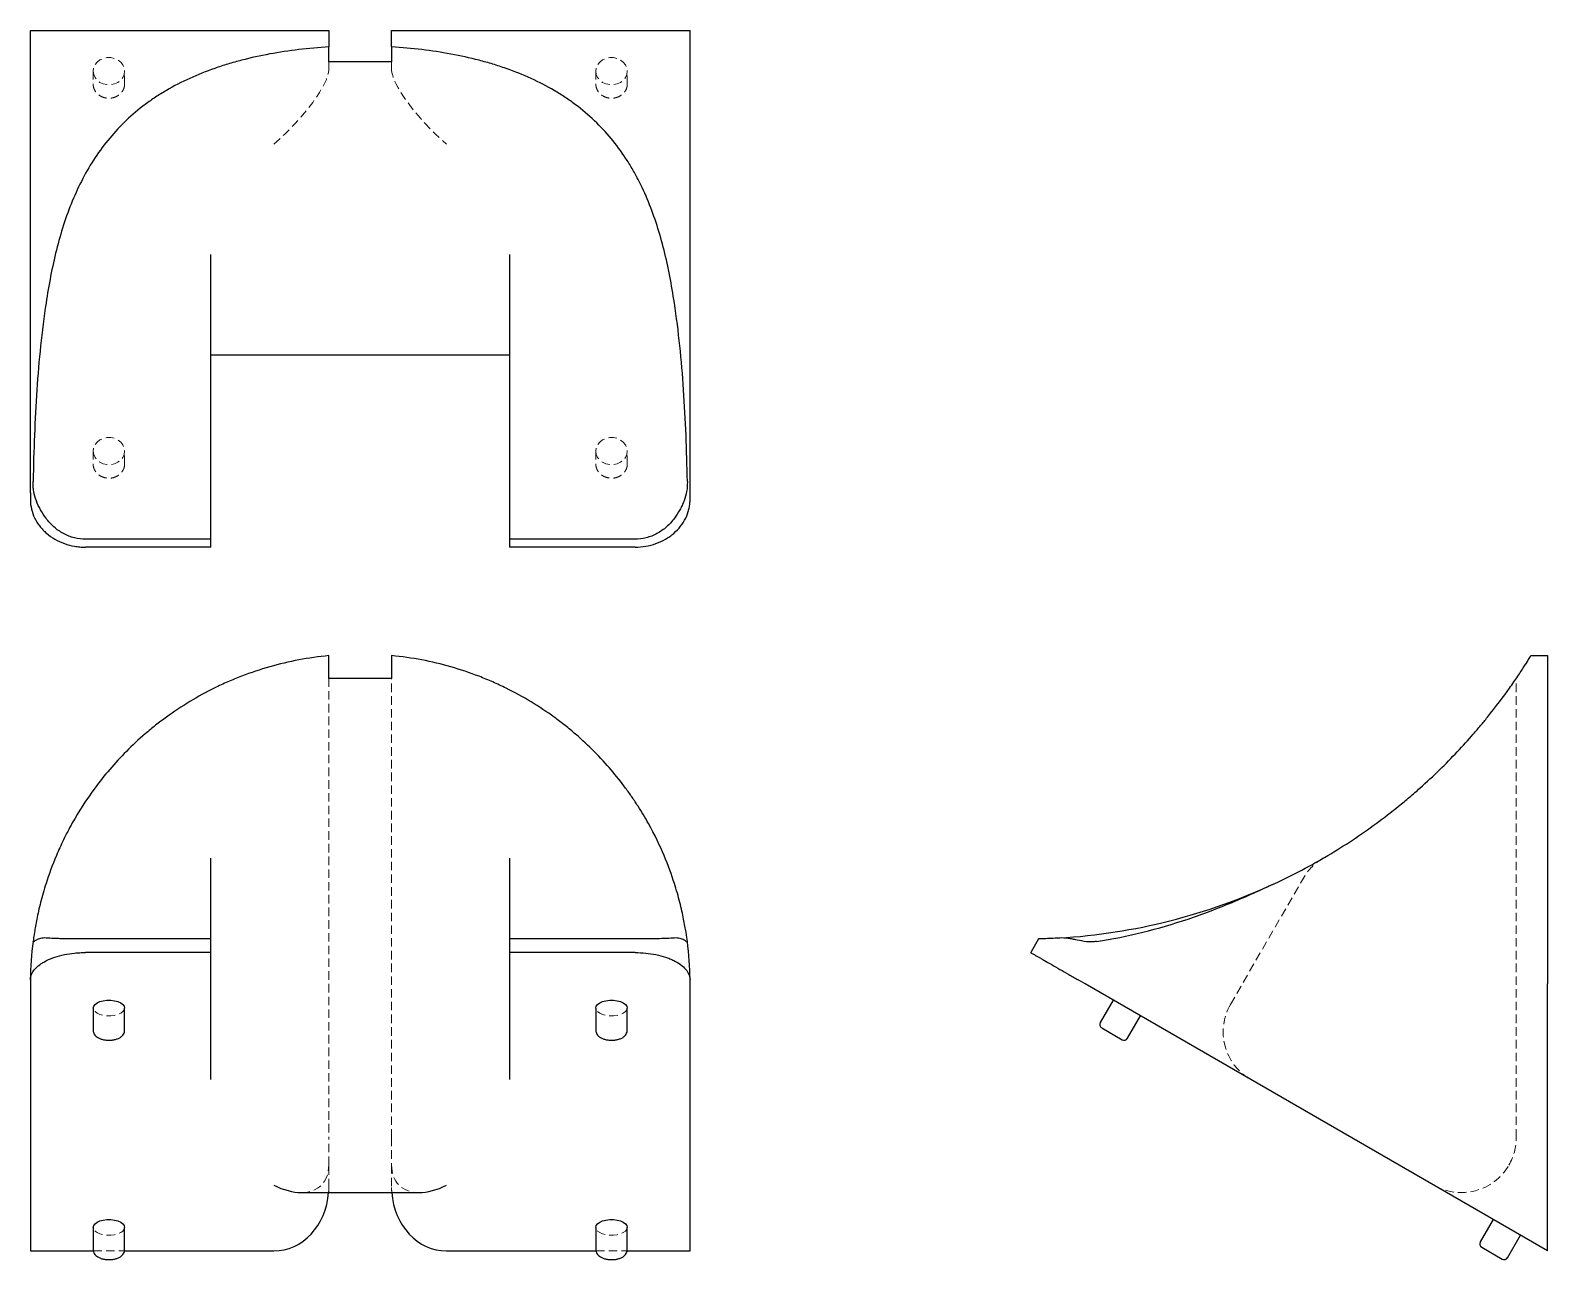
# Model space of a CAD drawing. Header units: millimetres. Extents: x 34 to 261, y 12 to 196.
import ezdxf

# ---------------------------------------------------------------- set-up
doc = ezdxf.new("R2010")
doc.units = ezdxf.units.MM
doc.linetypes.add('HIDDEN', pattern=[1.905, 1.27, -0.635])

msp = doc.modelspace()

# ---------------------------------------------------------------- linework, layer by layer
at = {"color": 7, "linetype": 'Continuous', "lineweight": 25}
for p, q in [((33.65, 126.45), (33.65, 195.65)), ((33.65, 195.65), (78.3, 195.65)), ((78.3, 195.65), (78.3, 193.16)), ((87.7, 193.16), (87.7, 195.65)), ((87.7, 195.65), (132.35, 195.65)), ((132.35, 126.45), (132.35, 195.65)), ((78.3, 190.95), (78.3, 193.16)), ((87.7, 193.16), (87.7, 190.95)), ((87.7, 190.95), (78.3, 190.95)), ((60.67, 119.49), (60.67, 162.11)), ((105.32, 162.11), (105.32, 119.49)), ((60.67, 147.1), (105.32, 147.1)), ((60.67, 118.31), (41.88, 118.31)), ((60.67, 119.49), (41.96, 119.49)), ((60.67, 118.31), (60.67, 119.49)), ((124.04, 119.49), (105.32, 119.49)), ((105.32, 119.49), (105.32, 118.31)), ((124.12, 118.31), (105.32, 118.31)), ((78.3, 98.67), (78.3, 102.08)), ((87.7, 102.08), (87.7, 98.67)), ((258.16, 102.08), (260.65, 102.08)), ((260.65, 102.08), (260.65, 52.95)), ((87.7, 98.67), (78.3, 98.67)), ((60.67, 59.69), (60.67, 71.79)), ((105.32, 71.79), (105.32, 59.69)), ((60.67, 59.69), (41.96, 59.69)), ((60.67, 57.65), (60.67, 59.69)), ((124.04, 59.69), (105.32, 59.69)), ((105.32, 59.69), (105.32, 57.65)), ((184.49, 59.69), (183.31, 57.65)), ((60.67, 57.65), (41.88, 57.65)), ((60.67, 38.65), (60.67, 57.65)), ((105.32, 57.65), (105.32, 38.65)), ((124.12, 57.65), (105.32, 57.65)), ((33.65, 52.95), (33.65, 13)), ((132.35, 13), (132.35, 52.95)), ((191.45, 52.95), (190.39, 53.56)), ((260.65, 13), (191.45, 52.95)), ((260.65, 13), (260.65, 52.95)), ((195.65, 50.53), (193.71, 47.17)), ((43.05, 49.35), (43.05, 45.99)), ((47.75, 45.99), (47.75, 49.35)), ((118.25, 49.35), (118.25, 45.99)), ((122.95, 45.99), (122.95, 49.35)), ((197.78, 44.82), (199.72, 48.18)), ((193.93, 46.37), (196.98, 44.6)), ((74.19, 21.73), (91.81, 21.73)), ((43.05, 16.52), (43.05, 13.17)), ((47.75, 13.17), (47.75, 16.52)), ((118.25, 16.52), (118.25, 13.17)), ((122.95, 13.17), (122.95, 16.52)), ((252.51, 17.7), (250.57, 14.34)), ((254.64, 11.99), (256.58, 15.35)), ((33.65, 13), (43.07, 13)), ((47.72, 13), (70.07, 13)), ((95.92, 13), (118.27, 13)), ((122.92, 13), (132.35, 13)), ((250.79, 13.54), (253.84, 11.78))]:
    msp.add_line(p, q, dxfattribs=at)
at = {"color": 7, "linetype": 'HIDDEN', "lineweight": 18}
for p, q in [((78.3, 189.85), (78.3, 190.95)), ((87.7, 190.95), (87.7, 189.85)), ((43.05, 189.55), (43.05, 187.61)), ((47.75, 187.61), (47.75, 189.55)), ((118.25, 189.55), (118.25, 187.61)), ((122.95, 187.61), (122.95, 189.55)), ((43.05, 132.69), (43.05, 130.75)), ((47.75, 130.75), (47.75, 132.69)), ((118.25, 132.69), (118.25, 130.75)), ((122.95, 130.75), (122.95, 132.69)), ((78.3, 98.67), (78.3, 29.96)), ((87.7, 29.96), (87.7, 98.67)), ((255.95, 29.96), (255.95, 98.67)), ((213.21, 49.89), (224.12, 68.8)), ((184.49, 59.69), (187.64, 59.82)), ((78.3, 25.85), (78.3, 29.96)), ((87.7, 29.96), (87.7, 25.85)), ((78.3, 22.5), (78.3, 25.85)), ((87.7, 25.85), (87.7, 22.5)), ((43.07, 13), (47.72, 13)), ((118.27, 13), (122.92, 13))]:
    msp.add_line(p, q, dxfattribs=at)
at = {"color": 7, "linetype": 'HIDDEN', "lineweight": 18, "flags": 128}
for points in [[(43.05, 189.55), (43.12, 189.06), (43.32, 188.6), (43.64, 188.2), (44.06, 187.87), (44.56, 187.64), (45.11, 187.53), (45.68, 187.53), (46.23, 187.64), (46.73, 187.87), (47.16, 188.2), (47.48, 188.6), (47.68, 189.06), (47.75, 189.55), (47.68, 190.03), (47.48, 190.49), (47.16, 190.9), (46.73, 191.22), (46.23, 191.45), (45.68, 191.57), (45.11, 191.57), (44.56, 191.45), (44.06, 191.22), (43.64, 190.9), (43.32, 190.49), (43.12, 190.03), (43.05, 189.55)], [(118.25, 189.55), (118.32, 189.06), (118.52, 188.6), (118.84, 188.2), (119.26, 187.87), (119.77, 187.64), (120.32, 187.53), (120.88, 187.53), (121.43, 187.64), (121.93, 187.87), (122.36, 188.2), (122.68, 188.6), (122.88, 189.06), (122.95, 189.55), (122.88, 190.03), (122.68, 190.49), (122.36, 190.9), (121.93, 191.22), (121.43, 191.45), (120.88, 191.57), (120.32, 191.57), (119.77, 191.45), (119.26, 191.22), (118.84, 190.9), (118.52, 190.49), (118.32, 190.03), (118.25, 189.55)], [(43.05, 132.69), (43.12, 132.2), (43.32, 131.74), (43.64, 131.34), (44.06, 131.01), (44.56, 130.78), (45.11, 130.67), (45.68, 130.67), (46.23, 130.78), (46.73, 131.01), (47.16, 131.34), (47.48, 131.74), (47.68, 132.2), (47.75, 132.69), (47.68, 133.17), (47.48, 133.63), (47.16, 134.04), (46.73, 134.36), (46.23, 134.59), (45.68, 134.71), (45.11, 134.71), (44.56, 134.59), (44.06, 134.36), (43.64, 134.04), (43.32, 133.63), (43.12, 133.17), (43.05, 132.69)], [(118.25, 132.69), (118.32, 132.2), (118.52, 131.74), (118.84, 131.34), (119.26, 131.01), (119.77, 130.78), (120.32, 130.67), (120.88, 130.67), (121.43, 130.78), (121.93, 131.01), (122.36, 131.34), (122.68, 131.74), (122.88, 132.2), (122.95, 132.69), (122.88, 133.17), (122.68, 133.63), (122.36, 134.04), (121.93, 134.36), (121.43, 134.59), (120.88, 134.71), (120.32, 134.71), (119.77, 134.59), (119.26, 134.36), (118.84, 134.04), (118.52, 133.63), (118.32, 133.17), (118.25, 132.69)], [(219.85, 68), (221.03, 68.56), (223.07, 69.58)], [(47.75, 49.35), (47.68, 49.07), (47.48, 48.81), (47.16, 48.57), (46.73, 48.39), (46.23, 48.25), (45.68, 48.19), (45.11, 48.19), (44.56, 48.25), (44.06, 48.39), (43.64, 48.57), (43.32, 48.81), (43.12, 49.07), (43.05, 49.35), (43.05, 49.35)], [(122.95, 49.35), (122.88, 49.07), (122.68, 48.81), (122.36, 48.57), (121.93, 48.39), (121.43, 48.25), (120.88, 48.19), (120.32, 48.19), (119.77, 48.25), (119.26, 48.39), (118.84, 48.57), (118.52, 48.81), (118.32, 49.07), (118.25, 49.35)], [(47.75, 16.52), (47.68, 16.24), (47.48, 15.98), (47.16, 15.75), (46.73, 15.56), (46.23, 15.43), (45.68, 15.36), (45.11, 15.36), (44.56, 15.43), (44.06, 15.56), (43.64, 15.75), (43.32, 15.98), (43.12, 16.24), (43.05, 16.52), (43.05, 16.52)], [(122.95, 16.52), (122.88, 16.24), (122.68, 15.98), (122.36, 15.75), (121.93, 15.56), (121.43, 15.43), (120.88, 15.36), (120.32, 15.36), (119.77, 15.43), (119.26, 15.56), (118.84, 15.75), (118.52, 15.98), (118.32, 16.24), (118.25, 16.52), (118.25, 16.52)]]:
    msp.add_lwpolyline(points, dxfattribs=at)
at = {"color": 7, "linetype": 'Continuous', "lineweight": 25, "flags": 128}
for points in [[(43.05, 49.35), (43.12, 49.63), (43.32, 49.9), (43.64, 50.13), (44.06, 50.32), (44.56, 50.45), (45.11, 50.52), (45.68, 50.52), (46.23, 50.45), (46.73, 50.32), (47.16, 50.13), (47.48, 49.9), (47.68, 49.63), (47.75, 49.35)], [(118.25, 49.35), (118.32, 49.63), (118.52, 49.9), (118.84, 50.13), (119.26, 50.32), (119.77, 50.45), (120.32, 50.52), (120.88, 50.52), (121.43, 50.45), (121.93, 50.32), (122.36, 50.13), (122.68, 49.9), (122.88, 49.63), (122.95, 49.35), (122.95, 49.35)], [(43.05, 16.52), (43.12, 16.81), (43.32, 17.07), (43.64, 17.3), (44.06, 17.49), (44.56, 17.62), (45.11, 17.69), (45.68, 17.69), (46.23, 17.62), (46.73, 17.49), (47.16, 17.3), (47.48, 17.07), (47.68, 16.81), (47.75, 16.52), (47.75, 16.52)], [(118.25, 16.52), (118.32, 16.81), (118.52, 17.07), (118.84, 17.3), (119.26, 17.49), (119.77, 17.62), (120.32, 17.69), (120.88, 17.69), (121.43, 17.62), (121.93, 17.49), (122.36, 17.3), (122.68, 17.07), (122.88, 16.81), (122.95, 16.52), (122.95, 16.52)]]:
    msp.add_lwpolyline(points, dxfattribs=at)
at = {"color": 7, "linetype": 'HIDDEN', "lineweight": 18}
for centre, start, end in [((231.25, 64.69), 120.2207, 150), ((220.33, 45.78), 150, 240), ((247.73, 29.96), 330, 0), ((247.73, 29.96), 240, 330)]:
    msp.add_arc(centre, 8.23, start, end, dxfattribs=at)
at = {"color": 7, "linetype": 'Continuous', "lineweight": 25}
for centre, radius, start, end in [((182.16, 148.96), 89.3, 273.5224, 294.9634), ((83, 52.95), 49.35, 179.2882, 180), ((83, 52.95), 49.35, 360, 0.7118), ((194.22, 46.88), 0.588, 150, 240), ((197.28, 45.11), 0.588, 240, 330), ((251.08, 14.05), 0.588, 150, 240), ((254.13, 12.29), 0.588, 240, 330)]:
    msp.add_arc(centre, radius, start, end, dxfattribs=at)
at = {"color": 7, "linetype": 'HIDDEN', "lineweight": 18}
for centre, major_axis, ratio, start_param, end_param in [((70.07, 182.73), (7.95, 7.95), 0.267949, 4.45059, 6.021386), ((95.92, 182.73), (7.95, -7.95), 0.267949, 3.403392, 4.974188), ((70.07, 29.96), (7.12, -7.12), 0.57735, 5.759587, 6.806784), ((95.92, 29.96), (7.12, 7.12), 0.57735, 2.617994, 3.665191), ((70.07, 22.5), (0, -9.5), 0.866025, 1.490399, 1.570796), ((95.92, 22.5), (0, -9.5), 0.866025, 4.712389, 4.792787)]:
    msp.add_ellipse(centre, major_axis=major_axis, ratio=ratio, start_param=start_param, end_param=end_param, dxfattribs=at)
at = {"color": 7, "linetype": 'Continuous', "lineweight": 25}
for centre, major_axis, ratio, start_param, end_param in [((83, 126.45), (0, 85.48), 0.57735, 1.570796, 1.583219), ((83, 126.45), (0, 85.48), 0.57735, 4.699966, 4.712389), ((70.07, 29.96), (7.12, -7.12), 0.57735, 5.235988, 5.759587), ((95.92, 29.96), (7.12, 7.12), 0.57735, 3.665191, 4.18879), ((70.07, 22.5), (0, -9.5), 0.866025, 0, 1.490399), ((95.92, 22.5), (0, -9.5), 0.866025, 4.792787, 6.283185)]:
    msp.add_ellipse(centre, major_axis=major_axis, ratio=ratio, start_param=start_param, end_param=end_param, dxfattribs=at)
for points, knots in [([(78.3, 193.16), (75.26, 192.99), (72.32, 192.64), (68.04, 191.85), (66.63, 191.54), (64.56, 191), (63.87, 190.81), (62.53, 190.4), (61.87, 190.19), (58.64, 189.06), (56.24, 187.97), (53.46, 186.34), (52.91, 186), (51.85, 185.3), (51.34, 184.94), (49.84, 183.82), (48.9, 183.03), (47.13, 181.36), (46.3, 180.47), (44.74, 178.61), (44.01, 177.63), (42, 174.58), (40.88, 172.41), (39.45, 168.94), (39.01, 167.75), (38.22, 165.3), (37.87, 164.05), (36.91, 160.22), (36.4, 157.58), (36, 154.85)], [0, 0, 0, 0, 0.125, 0.125, 0.1875, 0.1875, 0.21875, 0.21875, 0.25, 0.25, 0.375, 0.375, 0.40625, 0.40625, 0.4375, 0.4375, 0.5, 0.5, 0.5625, 0.5625, 0.625, 0.625, 0.75, 0.75, 0.8125, 0.8125, 0.875, 0.875, 1, 1, 1, 1]), ([(130, 154.85), (129.59, 157.59), (129.09, 160.22), (127.82, 165.27), (127.06, 167.68), (125.65, 171.14), (125.13, 172.26), (124.28, 173.9), (123.99, 174.44), (123.36, 175.51), (123.04, 176.03), (121.36, 178.58), (119.82, 180.44), (117.16, 182.97), (116.22, 183.77), (114.71, 184.91), (114.19, 185.27), (113.13, 185.98), (112.59, 186.31), (109.82, 187.94), (107.42, 189.03), (104.17, 190.17), (103.51, 190.39), (102.16, 190.8), (101.47, 190.99), (99.4, 191.53), (97.99, 191.84), (93.7, 192.63), (90.75, 192.98), (87.7, 193.16)], [0, 0, 0, 0, 0.125, 0.125, 0.25, 0.25, 0.3125, 0.3125, 0.34375, 0.34375, 0.375, 0.375, 0.5, 0.5, 0.5625, 0.5625, 0.59375, 0.59375, 0.625, 0.625, 0.75, 0.75, 0.78125, 0.78125, 0.8125, 0.8125, 0.875, 0.875, 1, 1, 1, 1]), ([(36, 154.85), (35.68, 152.73), (35.41, 150.6), (34.95, 146.27), (34.76, 144.07), (34.46, 139.62), (34.35, 137.36), (34.17, 132.79), (34.1, 130.48), (34.06, 128.16)], [0, 0, 0, 0, 0.25, 0.25, 0.5, 0.5, 0.75, 0.75, 1, 1, 1, 1]), ([(131.94, 128.16), (131.89, 130.49), (131.83, 132.8), (131.65, 137.37), (131.53, 139.62), (131.23, 144.08), (131.05, 146.27), (130.59, 150.6), (130.32, 152.73), (130, 154.85)], [0, 0, 0, 0, 0.25, 0.25, 0.5, 0.5, 0.75, 0.75, 1, 1, 1, 1]), ([(36, 122.64), (35.7, 123.05), (35.43, 123.47), (34.94, 124.33), (34.72, 124.78), (34.38, 125.69), (34.25, 126.16), (34.12, 126.9), (34.09, 127.15), (34.06, 127.65), (34.05, 127.9), (34.06, 128.16)], [0, 0, 0, 0, 0.25, 0.25, 0.5, 0.5, 0.75, 0.75, 0.875, 0.875, 1, 1, 1, 1]), ([(131.94, 128.16), (131.94, 127.91), (131.94, 127.66), (131.91, 127.16), (131.88, 126.91), (131.75, 126.17), (131.62, 125.7), (131.36, 125.01), (131.27, 124.78), (131.05, 124.34), (130.94, 124.12), (130.57, 123.47), (130.29, 123.05), (130, 122.64)], [0, 0, 0, 0, 0.125, 0.125, 0.25, 0.25, 0.5, 0.5, 0.625, 0.625, 0.75, 0.75, 1, 1, 1, 1]), ([(33.65, 125.39), (33.65, 124.92), (33.71, 124.47), (33.92, 123.56), (34.08, 123.12), (34.5, 122.26), (34.75, 121.85), (35.2, 121.28), (35.36, 121.09), (35.7, 120.73), (35.88, 120.56), (36.45, 120.06), (36.87, 119.77), (37.76, 119.26), (38.24, 119.04), (39.23, 118.68), (39.74, 118.55), (40.53, 118.41), (40.8, 118.37), (41.34, 118.33), (41.61, 118.31), (41.88, 118.31)], [0, 0, 0, 0, 0.125, 0.125, 0.25, 0.25, 0.375, 0.375, 0.4375, 0.4375, 0.5, 0.5, 0.625, 0.625, 0.75, 0.75, 0.875, 0.875, 0.9375, 0.9375, 1, 1, 1, 1]), ([(124.12, 118.31), (124.66, 118.31), (125.19, 118.36), (126.23, 118.54), (126.74, 118.68), (127.74, 119.03), (128.22, 119.25), (128.89, 119.63), (129.1, 119.77), (129.52, 120.06), (129.72, 120.22), (130.29, 120.71), (130.63, 121.07), (131.23, 121.83), (131.49, 122.25), (131.91, 123.1), (132.07, 123.54), (132.23, 124.23), (132.27, 124.46), (132.33, 124.93), (132.34, 125.16), (132.35, 125.39)], [0, 0, 0, 0, 0.125, 0.125, 0.25, 0.25, 0.375, 0.375, 0.4375, 0.4375, 0.5, 0.5, 0.625, 0.625, 0.75, 0.75, 0.875, 0.875, 0.9375, 0.9375, 1, 1, 1, 1]), ([(41.96, 119.49), (41.37, 119.49), (40.79, 119.56), (39.95, 119.78), (39.67, 119.87), (39.12, 120.09), (38.86, 120.21), (38.34, 120.49), (38.1, 120.64), (37.62, 120.97), (37.39, 121.15), (36.73, 121.74), (36.34, 122.17), (36, 122.64)], [0, 0, 0, 0, 0.25, 0.25, 0.375, 0.375, 0.5, 0.5, 0.625, 0.625, 0.75, 0.75, 1, 1, 1, 1]), ([(130, 122.64), (129.65, 122.17), (129.27, 121.74), (128.4, 120.97), (127.91, 120.62), (126.89, 120.07), (126.35, 119.86), (125.21, 119.57), (124.63, 119.49), (124.04, 119.49)], [0, 0, 0, 0, 0.25, 0.25, 0.5, 0.5, 0.75, 0.75, 1, 1, 1, 1]), ([(78.3, 102.08), (75.26, 101.79), (72.32, 101.22), (68.04, 100), (66.63, 99.53), (64.56, 98.73), (63.87, 98.45), (62.53, 97.87), (61.87, 97.56), (58.64, 95.97), (56.24, 94.51), (53.46, 92.49), (52.91, 92.08), (51.85, 91.24), (51.34, 90.81), (49.84, 89.53), (48.9, 88.65), (47.13, 86.87), (46.3, 85.97), (44.74, 84.15), (44.01, 83.23), (42, 80.51), (40.88, 78.74), (39.45, 76.19), (39.01, 75.35), (38.22, 73.73), (37.87, 72.94), (36.91, 70.67), (36.4, 69.27), (36, 68)], [0, 0, 0, 0, 0.125, 0.125, 0.1875, 0.1875, 0.21875, 0.21875, 0.25, 0.25, 0.375, 0.375, 0.40625, 0.40625, 0.4375, 0.4375, 0.5, 0.5, 0.5625, 0.5625, 0.625, 0.625, 0.75, 0.75, 0.8125, 0.8125, 0.875, 0.875, 1, 1, 1, 1]), ([(130, 68), (129.59, 69.27), (129.09, 70.67), (127.82, 73.66), (127.06, 75.27), (125.65, 77.8), (125.13, 78.67), (124.28, 80), (123.99, 80.45), (123.36, 81.35), (123.04, 81.81), (121.36, 84.08), (119.82, 85.9), (117.16, 88.59), (116.22, 89.47), (114.71, 90.77), (114.19, 91.2), (113.13, 92.04), (112.59, 92.45), (109.82, 94.47), (107.42, 95.93), (104.17, 97.53), (103.51, 97.84), (102.16, 98.44), (101.47, 98.72), (99.4, 99.52), (97.99, 99.99), (93.7, 101.22), (90.75, 101.79), (87.7, 102.08)], [0, 0, 0, 0, 0.125, 0.125, 0.25, 0.25, 0.3125, 0.3125, 0.34375, 0.34375, 0.375, 0.375, 0.5, 0.5, 0.5625, 0.5625, 0.59375, 0.59375, 0.625, 0.625, 0.75, 0.75, 0.78125, 0.78125, 0.8125, 0.8125, 0.875, 0.875, 1, 1, 1, 1]), ([(219.85, 68), (222.59, 69.27), (225.22, 70.67), (230.27, 73.66), (232.68, 75.27), (236.14, 77.8), (237.26, 78.67), (238.9, 80), (239.44, 80.45), (240.51, 81.35), (241.03, 81.81), (243.58, 84.08), (245.44, 85.9), (247.97, 88.59), (248.77, 89.47), (249.91, 90.77), (250.27, 91.2), (250.98, 92.04), (251.31, 92.45), (252.94, 94.47), (254.03, 95.93), (255.17, 97.53), (255.39, 97.84), (255.8, 98.44), (255.99, 98.72), (256.53, 99.52), (256.84, 99.99), (257.63, 101.22), (257.98, 101.79), (258.16, 102.08)], [0, 0, 0, 0, 0.125, 0.125, 0.25, 0.25, 0.3125, 0.3125, 0.34375, 0.34375, 0.375, 0.375, 0.5, 0.5, 0.5625, 0.5625, 0.59375, 0.59375, 0.625, 0.625, 0.75, 0.75, 0.78125, 0.78125, 0.8125, 0.8125, 0.875, 0.875, 1, 1, 1, 1]), ([(36, 68), (35.68, 67.01), (35.41, 66.05), (34.95, 64.26), (34.76, 63.42), (34.46, 61.92), (34.35, 61.25), (34.17, 60.12), (34.1, 59.66), (34.06, 59.31)], [0, 0, 0, 0, 0.25, 0.25, 0.5, 0.5, 0.75, 0.75, 1, 1, 1, 1]), ([(131.94, 59.31), (131.89, 59.66), (131.83, 60.12), (131.65, 61.25), (131.53, 61.92), (131.23, 63.42), (131.05, 64.26), (130.59, 66.05), (130.32, 67.01), (130, 68)], [0, 0, 0, 0, 0.25, 0.25, 0.5, 0.5, 0.75, 0.75, 1, 1, 1, 1]), ([(193.16, 59.31), (195.49, 59.66), (197.8, 60.12), (202.37, 61.25), (204.62, 61.92), (209.08, 63.42), (211.27, 64.26), (215.6, 66.05), (217.73, 67.01), (219.85, 68)], [0, 0, 0, 0, 0.25, 0.25, 0.5, 0.5, 0.75, 0.75, 1, 1, 1, 1]), ([(36, 59.82), (35.7, 59.85), (35.43, 59.82), (34.94, 59.71), (34.72, 59.62), (34.38, 59.43), (34.25, 59.33), (34.12, 59.25), (34.09, 59.24), (34.06, 59.25), (34.05, 59.27), (34.06, 59.31)], [0, 0, 0, 0, 0.25, 0.25, 0.5, 0.5, 0.75, 0.75, 0.875, 0.875, 1, 1, 1, 1]), ([(41.96, 59.69), (41.37, 59.69), (40.79, 59.69), (39.95, 59.69), (39.67, 59.7), (39.12, 59.7), (38.86, 59.71), (38.34, 59.72), (38.1, 59.72), (37.62, 59.74), (37.39, 59.75), (36.73, 59.77), (36.34, 59.8), (36, 59.82)], [0, 0, 0, 0, 0.25, 0.25, 0.375, 0.375, 0.5, 0.5, 0.625, 0.625, 0.75, 0.75, 1, 1, 1, 1]), ([(130, 59.82), (129.65, 59.8), (129.27, 59.77), (128.4, 59.74), (127.91, 59.72), (126.89, 59.7), (126.35, 59.7), (125.21, 59.69), (124.63, 59.69), (124.04, 59.69)], [0, 0, 0, 0, 0.25, 0.25, 0.5, 0.5, 0.75, 0.75, 1, 1, 1, 1]), ([(131.94, 59.31), (131.94, 59.27), (131.94, 59.25), (131.91, 59.24), (131.88, 59.25), (131.75, 59.33), (131.62, 59.43), (131.36, 59.57), (131.27, 59.61), (131.05, 59.7), (130.94, 59.74), (130.57, 59.82), (130.29, 59.85), (130, 59.82)], [0, 0, 0, 0, 0.125, 0.125, 0.25, 0.25, 0.5, 0.5, 0.625, 0.625, 0.75, 0.75, 1, 1, 1, 1]), ([(187.64, 59.82), (187.17, 59.8), (186.74, 59.77), (185.97, 59.74), (185.62, 59.72), (185.07, 59.7), (184.86, 59.7), (184.57, 59.69), (184.49, 59.69), (184.49, 59.69)], [0, 0, 0, 0, 0.25, 0.25, 0.5, 0.5, 0.75, 0.75, 1, 1, 1, 1]), ([(193.16, 59.31), (192.91, 59.27), (192.66, 59.25), (192.16, 59.24), (191.91, 59.25), (191.17, 59.33), (190.7, 59.43), (190.01, 59.57), (189.78, 59.61), (189.34, 59.7), (189.12, 59.74), (188.47, 59.82), (188.05, 59.85), (187.64, 59.82)], [0, 0, 0, 0, 0.125, 0.125, 0.25, 0.25, 0.5, 0.5, 0.625, 0.625, 0.75, 0.75, 1, 1, 1, 1]), ([(33.65, 53.56), (33.65, 53.83), (33.71, 54.1), (33.92, 54.62), (34.08, 54.87), (34.5, 55.37), (34.75, 55.61), (35.2, 55.94), (35.36, 56.05), (35.7, 56.26), (35.88, 56.36), (36.45, 56.64), (36.87, 56.81), (37.76, 57.11), (38.24, 57.23), (39.23, 57.44), (39.74, 57.52), (40.53, 57.6), (40.8, 57.62), (41.34, 57.64), (41.61, 57.65), (41.88, 57.65)], [0, 0, 0, 0, 0.125, 0.125, 0.25, 0.25, 0.375, 0.375, 0.4375, 0.4375, 0.5, 0.5, 0.625, 0.625, 0.75, 0.75, 0.875, 0.875, 0.9375, 0.9375, 1, 1, 1, 1]), ([(124.12, 57.65), (124.66, 57.65), (125.19, 57.62), (126.23, 57.52), (126.74, 57.44), (127.74, 57.24), (128.22, 57.11), (128.89, 56.89), (129.1, 56.81), (129.52, 56.64), (129.72, 56.55), (130.29, 56.27), (130.63, 56.06), (131.23, 55.62), (131.49, 55.38), (131.91, 54.89), (132.07, 54.63), (132.23, 54.24), (132.27, 54.1), (132.33, 53.83), (132.34, 53.7), (132.35, 53.56)], [0, 0, 0, 0, 0.125, 0.125, 0.25, 0.25, 0.375, 0.375, 0.4375, 0.4375, 0.5, 0.5, 0.625, 0.625, 0.75, 0.75, 0.875, 0.875, 0.9375, 0.9375, 1, 1, 1, 1]), ([(183.31, 57.65), (183.31, 57.65), (183.36, 57.62), (183.54, 57.52), (183.68, 57.44), (184.03, 57.24), (184.25, 57.11), (184.63, 56.89), (184.77, 56.81), (185.06, 56.64), (185.22, 56.55), (185.71, 56.27), (186.07, 56.06), (186.83, 55.62), (187.25, 55.38), (188.1, 54.89), (188.54, 54.63), (189.23, 54.24), (189.46, 54.1), (189.93, 53.83), (190.16, 53.7), (190.39, 53.56)], [0, 0, 0, 0, 0.125, 0.125, 0.25, 0.25, 0.375, 0.375, 0.4375, 0.4375, 0.5, 0.5, 0.625, 0.625, 0.75, 0.75, 0.875, 0.875, 0.9375, 0.9375, 1, 1, 1, 1]), ([(43.05, 45.99), (43.05, 45.9), (43.07, 45.7), (43.2, 45.41), (43.43, 45.14), (43.73, 44.92), (44.12, 44.73), (44.59, 44.6), (45.1, 44.53), (45.62, 44.52), (46.13, 44.58), (46.61, 44.71), (47.02, 44.89), (47.36, 45.13), (47.59, 45.41), (47.73, 45.71), (47.74, 45.91), (47.74, 46)], [0, 0, 0, 0, 0.0486079, 0.1083545, 0.1691324, 0.235188, 0.3076138, 0.3827176, 0.4570919, 0.5308859, 0.6048968, 0.6798198, 0.7568066, 0.8277424, 0.8920934, 0.951919, 1, 1, 1, 1]), ([(118.25, 45.99), (118.26, 45.9), (118.27, 45.7), (118.41, 45.41), (118.63, 45.14), (118.93, 44.92), (119.33, 44.73), (119.79, 44.6), (120.3, 44.53), (120.82, 44.52), (121.33, 44.58), (121.81, 44.71), (122.23, 44.89), (122.56, 45.13), (122.79, 45.41), (122.93, 45.71), (122.94, 45.91), (122.94, 46)], [0, 0, 0, 0, 0.048608, 0.108355, 0.169132, 0.235188, 0.307614, 0.382718, 0.457092, 0.530886, 0.604897, 0.67982, 0.756807, 0.827742, 0.892093, 0.951919, 1, 1, 1, 1]), ([(43.05, 13.17), (43.05, 13.08), (43.07, 12.87), (43.2, 12.58), (43.43, 12.32), (43.73, 12.09), (44.12, 11.9), (44.59, 11.77), (45.1, 11.7), (45.62, 11.69), (46.13, 11.75), (46.61, 11.88), (47.02, 12.06), (47.36, 12.3), (47.59, 12.58), (47.73, 12.88), (47.74, 13.08), (47.74, 13.17)], [0, 0, 0, 0, 0.048608, 0.108355, 0.169132, 0.235188, 0.307614, 0.382718, 0.457092, 0.530886, 0.604897, 0.67982, 0.756807, 0.827742, 0.892093, 0.951919, 1, 1, 1, 1]), ([(118.25, 13.17), (118.26, 13.08), (118.27, 12.87), (118.41, 12.58), (118.63, 12.32), (118.93, 12.09), (119.33, 11.9), (119.79, 11.77), (120.3, 11.7), (120.82, 11.69), (121.33, 11.75), (121.81, 11.88), (122.23, 12.06), (122.56, 12.3), (122.79, 12.58), (122.93, 12.88), (122.94, 13.08), (122.94, 13.17)], [0, 0, 0, 0, 0.0486079, 0.1083545, 0.1691324, 0.235188, 0.3076138, 0.3827176, 0.4570919, 0.5308859, 0.6048968, 0.6798198, 0.7568066, 0.8277424, 0.8920934, 0.951919, 1, 1, 1, 1])]:
    msp.add_open_spline(points, degree=3, knots=knots, dxfattribs=at)
at = {"color": 7, "linetype": 'HIDDEN', "lineweight": 18}
for points, knots in [([(43.05, 187.61), (43.05, 187.51), (43.06, 187.26), (43.18, 186.86), (43.41, 186.44), (43.74, 186.08), (44.15, 185.8), (44.62, 185.59), (45.13, 185.49), (45.66, 185.49), (46.17, 185.59), (46.65, 185.8), (47.07, 186.1), (47.41, 186.48), (47.63, 186.91), (47.74, 187.29), (47.73, 187.51), (47.73, 187.57)], [0, 0, 0, 0, 0.0436484, 0.1130822, 0.1825256, 0.2523772, 0.32291, 0.3941536, 0.4659886, 0.5382667, 0.6108714, 0.6836628, 0.7564561, 0.8289484, 0.9007764, 0.9716948, 1, 1, 1, 1]), ([(118.25, 187.61), (118.25, 187.51), (118.27, 187.26), (118.38, 186.86), (118.62, 186.44), (118.94, 186.08), (119.35, 185.8), (119.82, 185.59), (120.33, 185.49), (120.86, 185.49), (121.38, 185.59), (121.86, 185.8), (122.28, 186.1), (122.61, 186.48), (122.84, 186.91), (122.95, 187.29), (122.94, 187.51), (122.94, 187.57)], [0, 0, 0, 0, 0.0436484, 0.1130822, 0.1825256, 0.2523772, 0.32291, 0.3941536, 0.4659886, 0.5382667, 0.6108714, 0.6836628, 0.7564561, 0.8289484, 0.9007764, 0.9716948, 1, 1, 1, 1]), ([(43.05, 130.75), (43.05, 130.65), (43.06, 130.4), (43.18, 130), (43.41, 129.58), (43.74, 129.22), (44.15, 128.94), (44.62, 128.74), (45.13, 128.63), (45.66, 128.63), (46.17, 128.73), (46.65, 128.94), (47.07, 129.24), (47.41, 129.62), (47.63, 130.05), (47.74, 130.43), (47.73, 130.65), (47.73, 130.71)], [0, 0, 0, 0, 0.043648, 0.113082, 0.182526, 0.252377, 0.32291, 0.394154, 0.465989, 0.538267, 0.610871, 0.683663, 0.756456, 0.828948, 0.900776, 0.971695, 1, 1, 1, 1]), ([(118.25, 130.75), (118.25, 130.65), (118.27, 130.4), (118.38, 130), (118.62, 129.58), (118.94, 129.22), (119.35, 128.94), (119.82, 128.74), (120.33, 128.63), (120.86, 128.63), (121.38, 128.73), (121.86, 128.94), (122.28, 129.24), (122.61, 129.62), (122.84, 130.05), (122.95, 130.43), (122.94, 130.65), (122.94, 130.71)], [0, 0, 0, 0, 0.0436484, 0.1130822, 0.1825256, 0.2523772, 0.32291, 0.3941536, 0.4659886, 0.5382667, 0.6108714, 0.6836628, 0.7564561, 0.8289484, 0.9007764, 0.9716948, 1, 1, 1, 1])]:
    msp.add_open_spline(points, degree=3, knots=knots, dxfattribs=at)
at = {"color": 7, "linetype": 'Continuous', "lineweight": 25}
for points in [[(34.06, 59.31), (33.81, 57.4), (33.67, 55.48), (33.65, 53.56)], [(132.35, 53.56), (132.32, 55.48), (132.19, 57.4), (131.94, 59.31)]]:
    msp.add_open_spline(points, degree=3, dxfattribs=at)

doc.saveas('drawing.dxf')
